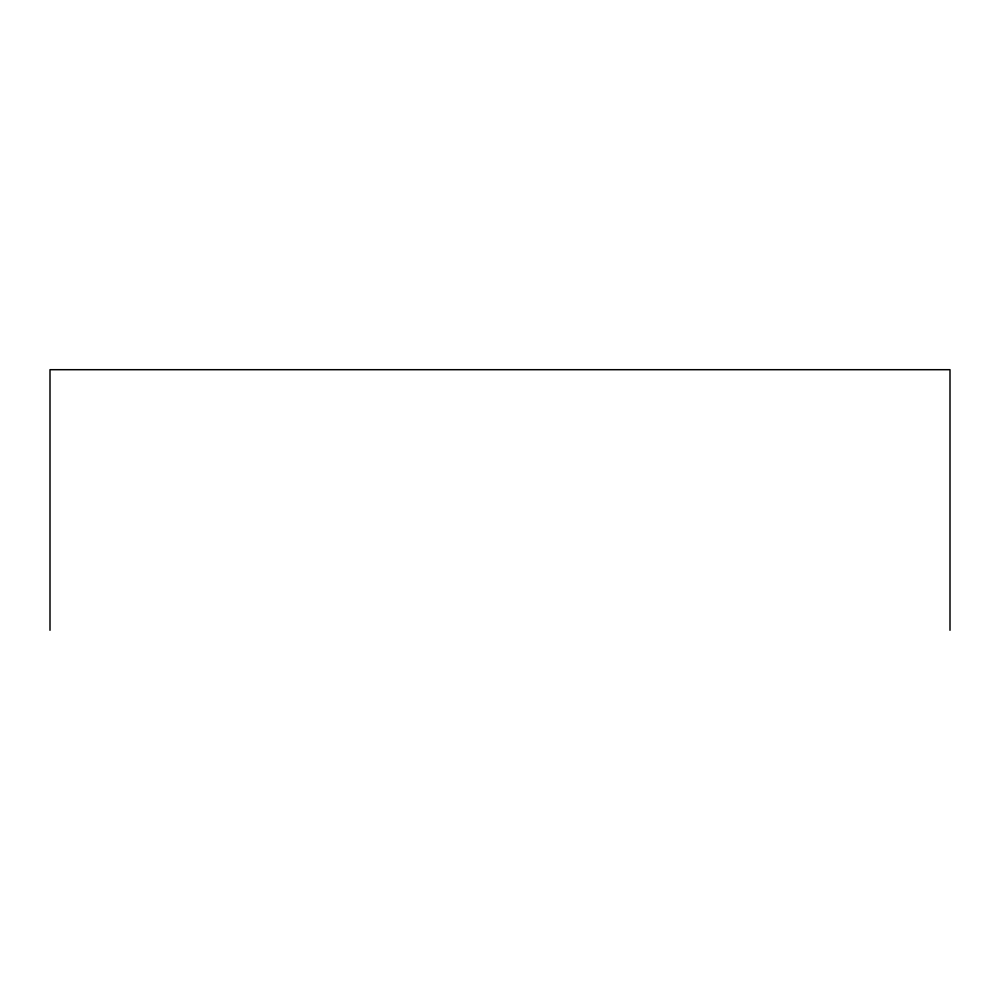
<?xml version="1.0" encoding="UTF-8"?>
<svg xmlns="http://www.w3.org/2000/svg" width="1000" height="1000" viewBox="0 0 1000 1000"><rect width="100%" height="100%" fill="white"/><g stroke="black" fill="none" stroke-linecap="round" stroke-linejoin="round"><path stroke-width="1.5" d="M950 630.3L950 369.7L50 369.7L50 630.3"/></g></svg>
